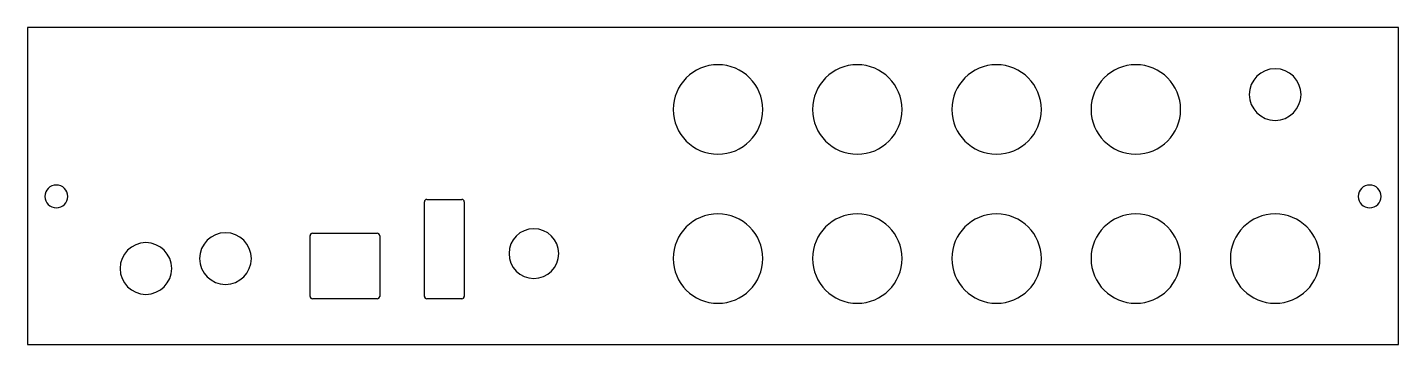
# Model space of a CAD drawing. Extents: x 0 to 6.89, y 0 to 1.6.
import ezdxf

# ---------------------------------------------------------------- set-up
doc = ezdxf.new("R2010")
doc.units = 0
doc.layers.add('CUT', color=4, linetype='Continuous', true_color=0x00ffff)

msp = doc.modelspace()

# ---------------------------------------------------------------- linework, layer by layer
at = {"layer": 'CUT'}
for points in [[(0, 1.595, 1), (0, 1.5945)], [(0.00025, 1.59475, 1), (-0.00025, 1.59475)], [(6.89025, 1.59475, 1), (6.88975, 1.59475)], [(6.89, 1.5945, 1), (6.89, 1.595)], [(3.47, 0.95725, 1), (3.47, 1.40725, 1), (3.47, 0.95725)], [(4.17, 0.95725, 1), (4.17, 1.40725, 1), (4.17, 0.95725)], [(4.87, 0.95725, 1), (4.87, 1.40725, 1), (4.87, 0.95725)], [(4.87, 0.95725, 1), (4.87, 1.40725, 1), (4.87, 0.95725)], [(5.57, 0.95725, 1), (5.57, 1.40725, 1), (5.57, 0.95725)], [(1.99525, 0.71725, 1), (1.99475, 0.71725)], [(1.99475, 0.71725, 1), (1.99525, 0.71725)], [(2.0075, 0.72975, 0.414214), (1.995, 0.71725)], [(2.0075, 0.73, 1), (2.0075, 0.7295)], [(2.0075, 0.7295, 1), (2.0075, 0.73)], [(2.1825, 0.73, 1), (2.1825, 0.7295)], [(2.1825, 0.7295, 1), (2.1825, 0.73)], [(2.195, 0.71725, 0.414214), (2.1825, 0.72975)], [(2.19525, 0.71725, 1), (2.19475, 0.71725)], [(2.19475, 0.71725, 1), (2.19525, 0.71725)], [(3.47, 0.20725, 1), (3.47, 0.65725, 1), (3.47, 0.20725)], [(4.17, 0.20725, 1), (4.17, 0.65725, 1), (4.17, 0.20725)], [(4.87, 0.20725, 1), (4.87, 0.65725, 1), (4.87, 0.20725)], [(5.57, 0.20725, 1), (5.57, 0.65725, 1), (5.57, 0.20725)], [(5.57, 0.20725, 1), (5.57, 0.65725, 1), (5.57, 0.20725)], [(6.27, 0.20725, 1), (6.27, 0.65725, 1), (6.27, 0.20725)], [(1.4325, 0.55975, 0.414214), (1.42, 0.54725)], [(1.4325, 0.56, 1), (1.4325, 0.5595)], [(1.4325, 0.5595, 1), (1.4325, 0.56)], [(1.7575, 0.56, 1), (1.7575, 0.5595)], [(1.7575, 0.5595, 1), (1.7575, 0.56)], [(1.77, 0.54725, 0.414214), (1.7575, 0.55975)], [(2.545, 0.33225, 1), (2.545, 0.58225, 1), (2.545, 0.33225)], [(1.42025, 0.54725, 1), (1.41975, 0.54725)], [(1.41975, 0.54725, 1), (1.42025, 0.54725)], [(1.77025, 0.54725, 1), (1.76975, 0.54725)], [(1.76975, 0.54725, 1), (1.77025, 0.54725)], [(1.42025, 0.24225, 1), (1.41975, 0.24225)], [(1.41975, 0.24225, 1), (1.42025, 0.24225)], [(1.42, 0.24225, 0.414214), (1.4325, 0.22975)], [(1.4325, 0.23, 1), (1.4325, 0.2295)], [(1.4325, 0.2295, 1), (1.4325, 0.23)], [(1.7575, 0.23, 1), (1.7575, 0.2295)], [(1.7575, 0.22975, 0.414214), (1.77, 0.24225)], [(1.7575, 0.2295, 1), (1.7575, 0.23)], [(1.77025, 0.24225, 1), (1.76975, 0.24225)], [(1.76975, 0.24225, 1), (1.77025, 0.24225)], [(1.99525, 0.24225, 1), (1.99475, 0.24225)], [(1.99475, 0.24225, 1), (1.99525, 0.24225)], [(1.995, 0.24225, 0.414214), (2.0075, 0.22975)], [(2.0075, 0.23, 1), (2.0075, 0.2295)], [(2.0075, 0.2295, 1), (2.0075, 0.23)], [(2.1825, 0.23, 1), (2.1825, 0.2295)], [(2.1825, 0.22975, 0.414214), (2.195, 0.24225)], [(2.1825, 0.2295, 1), (2.1825, 0.23)], [(2.19525, 0.24225, 1), (2.19475, 0.24225)], [(2.19475, 0.24225, 1), (2.19525, 0.24225)], [(0, 0, 1), (0, -0.0005)], [(6.89, -0.0005, 1), (6.89, 0)], [(-0.00025, -0.00025, 1), (0.00025, -0.00025)], [(6.88975, -0.00025, 1), (6.89025, -0.00025)]]:
    msp.add_lwpolyline(points, format="xyb", dxfattribs=at)
for points in [[(6.89, 1.59475), (0, 1.59475)], [(0, 1.59475), (0, -0.00025)], [(6.89, -0.00025), (6.89, 1.59475)], [(1.995, 0.242), (1.995, 0.71725)], [(2.0075, 0.72975), (2.1825, 0.72975)], [(2.195, 0.7172), (2.195, 0.24225)], [(1.4325, 0.55975), (1.7575, 0.55975)], [(1.42, 0.24225), (1.42, 0.54725)], [(1.77, 0.54725), (1.77, 0.24225)], [(1.7575, 0.22975), (1.4325, 0.22975)], [(2.1825, 0.22975), (2.0075, 0.22975)], [(0, -0.00025), (6.89, -0.00025)]]:
    msp.add_lwpolyline(points, dxfattribs=at)
for centre, radius, start, end in [((6.27, 1.25725), 0.13, 90, 270), ((6.27, 1.25725), 0.13, 270, 90), ((0.145, 0.74475), 0.0575, 90, 270), ((0.145, 0.74475), 0.0575, 270, 90), ((6.745, 0.74475), 0.0575, 90, 270), ((6.745, 0.74475), 0.0575, 270, 90), ((0.995, 0.43225), 0.13, 90, 270), ((0.995, 0.43225), 0.13, 270, 90), ((0.595, 0.38225), 0.13, 90, 270), ((0.595, 0.38225), 0.13, 270, 90)]:
    msp.add_arc(centre, radius, start, end, dxfattribs=at)

doc.saveas('drawing.dxf')
